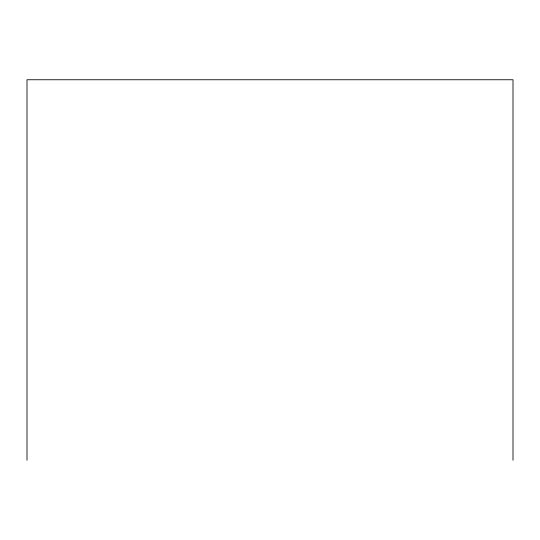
<?xml version="1.0" encoding="UTF-8"?>
<svg xmlns="http://www.w3.org/2000/svg" width="540" height="540" viewBox="0 0 540 540"><rect width="100%" height="100%" fill="white"/><g stroke="black" fill="none" stroke-linecap="round" stroke-linejoin="round"><path stroke-width="0.81" d="M513 460.249L513 79.751L27 79.751L27 460.249"/></g></svg>
